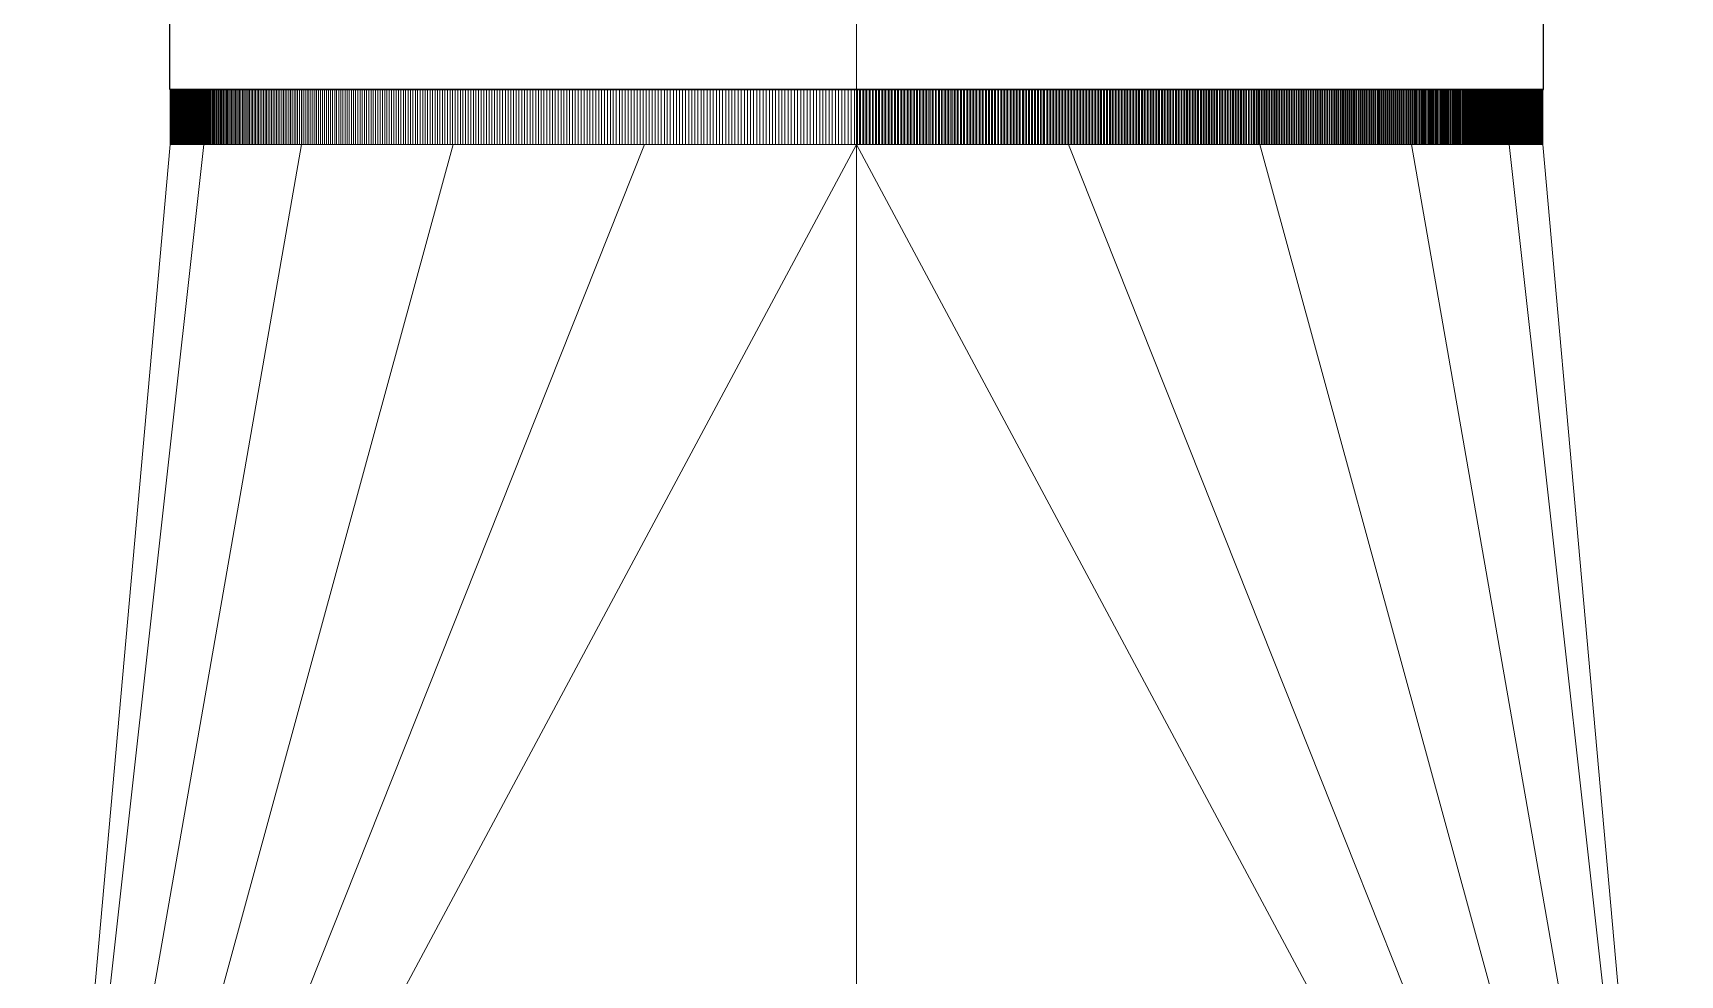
# Model space of a CAD drawing. Extents: x -57174 to 10055, y -18330 to 89882.
# Drawn here: x -30554.8 to -30255, y 73298.4 to 73469.9 of the extents above; entities that cross this region are included whole.
import ezdxf

# ---------------------------------------------------------------- set-up
doc = ezdxf.new("R2010")
doc.units = 0
doc.header["$LTSCALE"] = 50
doc.header["$MEASUREMENT"] = 0
doc.layers.get('0').update_dxf_attribs({"color": 8, "linetype": 'CONTINUOUS'})
doc.layers.add('CAV', color=150, linetype='CONTINUOUS')
doc.layers.add('SUPPLY', color=6, linetype='CONTINUOUS')

# ---------------------------------------------------------------- blocks, each defined once
blk = doc.blocks.new('CAV 250 DIA')
for p, q in [((0, 400), (0, 350)), ((0, 400), (250, 400)), ((250, 400), (250, 350))]:
    blk.add_line(p, q)

msp = doc.modelspace()

# ---------------------------------------------------------------- linework, layer by layer
at = {"layer": 'SUPPLY', "lineweight": 0}
for p, q in [((-30404.89, 73459.63), (-30404.85, 73966.08)), ((-30280.01, 73459.64, 3548.82), (-30529.8, 73459.64, 3548.82))]:
    msp.add_line(p, q, dxfattribs=at)
at = {"layer": 'SUPPLY', "lineweight": 0, "elevation": 3548.82, "flags": 128}
for points in [[(-30529.8, 73459.64), (-30529.8, 73449.62)], [(-30529.77, 73449.62), (-30529.77, 73459.64)], [(-30529.74, 73449.62), (-30529.74, 73459.64)], [(-30529.71, 73459.64), (-30529.71, 73449.62)], [(-30529.68, 73449.62), (-30529.68, 73459.64)], [(-30529.65, 73449.62), (-30529.65, 73459.64)], [(-30529.59, 73459.64), (-30529.59, 73449.62)], [(-30529.56, 73449.62), (-30529.56, 73459.64)], [(-30529.53, 73459.64), (-30529.53, 73449.62)], [(-30529.5, 73449.62), (-30529.5, 73459.64)], [(-30529.44, 73449.62), (-30529.44, 73459.64)], [(-30529.41, 73449.62), (-30529.41, 73459.64)], [(-30529.35, 73449.62), (-30529.35, 73459.64)], [(-30529.29, 73449.62), (-30529.29, 73459.64)], [(-30529.26, 73449.62), (-30529.26, 73459.64)], [(-30529.2, 73449.62), (-30529.2, 73459.64)], [(-30529.15, 73449.62), (-30529.15, 73459.64)], [(-30529.09, 73449.62), (-30529.09, 73459.64)], [(-30529.03, 73449.62), (-30529.03, 73459.64)], [(-30528.94, 73449.62), (-30528.94, 73459.64)], [(-30528.88, 73449.62), (-30528.88, 73459.64)], [(-30528.82, 73449.62), (-30528.82, 73459.64)], [(-30528.73, 73449.62), (-30528.73, 73459.64)], [(-30528.67, 73449.62), (-30528.67, 73459.64)], [(-30528.58, 73449.62), (-30528.58, 73459.64)], [(-30528.5, 73449.62), (-30528.5, 73459.64)], [(-30528.41, 73449.62), (-30528.41, 73459.64)], [(-30528.32, 73449.62), (-30528.32, 73459.64)], [(-30528.23, 73449.62), (-30528.23, 73459.64)], [(-30528.14, 73449.62), (-30528.14, 73459.64)], [(-30528.05, 73449.62), (-30528.05, 73459.64)], [(-30527.96, 73449.62), (-30527.96, 73459.64)], [(-30527.85, 73449.62), (-30527.85, 73459.64)], [(-30527.76, 73449.62), (-30527.76, 73459.64)], [(-30527.64, 73449.62), (-30527.64, 73459.64)], [(-30527.55, 73449.62), (-30527.55, 73459.64)], [(-30527.43, 73449.62), (-30527.43, 73459.64)], [(-30527.31, 73449.62), (-30527.31, 73459.64)], [(-30527.19, 73449.62), (-30527.19, 73459.64)], [(-30527.08, 73449.62), (-30527.08, 73459.64)], [(-30526.96, 73449.62), (-30526.96, 73459.64)], [(-30526.84, 73449.62), (-30526.84, 73459.64)], [(-30526.72, 73449.62), (-30526.72, 73459.64)], [(-30526.57, 73449.62), (-30526.57, 73459.64)], [(-30526.46, 73449.62), (-30526.46, 73459.64)], [(-30526.31, 73449.62), (-30526.31, 73459.64)], [(-30526.19, 73449.62), (-30526.19, 73459.64)], [(-30526.04, 73449.62), (-30526.04, 73459.64)], [(-30525.89, 73449.62), (-30525.89, 73459.64)], [(-30525.75, 73449.62), (-30525.75, 73459.64)], [(-30525.6, 73449.62), (-30525.6, 73459.64)], [(-30525.45, 73449.62), (-30525.45, 73459.64)], [(-30525.3, 73449.62), (-30525.3, 73459.64)], [(-30525.16, 73449.62), (-30525.16, 73459.64)], [(-30525.01, 73449.62), (-30525.01, 73459.64)], [(-30524.83, 73449.62), (-30524.83, 73459.64)], [(-30524.68, 73449.62), (-30524.68, 73459.64)], [(-30524.51, 73449.62), (-30524.51, 73459.64)], [(-30524.33, 73449.62), (-30524.33, 73459.64)], [(-30524.18, 73449.62), (-30524.18, 73459.64)], [(-30524, 73449.62), (-30524, 73459.64)], [(-30523.83, 73449.62), (-30523.83, 73459.64)], [(-30523.65, 73449.62), (-30523.65, 73459.64)], [(-30523.47, 73449.62), (-30523.47, 73459.64)], [(-30523.29, 73449.62), (-30523.29, 73459.64)], [(-30523.12, 73449.62), (-30523.12, 73459.64)], [(-30522.91, 73449.62), (-30522.91, 73459.64)], [(-30522.73, 73449.62), (-30522.73, 73459.64)], [(-30522.52, 73449.62), (-30522.52, 73459.64)], [(-30522.35, 73449.62), (-30522.35, 73459.64)], [(-30522.14, 73449.62), (-30522.14, 73459.64)], [(-30521.93, 73449.62), (-30521.93, 73459.64)], [(-30521.73, 73449.62), (-30521.73, 73459.64)], [(-30521.52, 73449.62), (-30521.52, 73459.64)], [(-30521.31, 73449.62), (-30521.31, 73459.64)], [(-30521.11, 73449.62), (-30521.11, 73459.64)], [(-30520.9, 73449.62), (-30520.9, 73459.64)], [(-30520.69, 73449.62), (-30520.69, 73459.64)], [(-30520.49, 73449.62), (-30520.49, 73459.64)], [(-30520.25, 73449.62), (-30520.25, 73459.64)], [(-30520.04, 73449.62), (-30520.04, 73459.64)], [(-30519.81, 73449.62), (-30519.81, 73459.64)], [(-30519.57, 73449.62), (-30519.57, 73459.64)], [(-30519.36, 73449.62), (-30519.36, 73459.64)], [(-30519.13, 73449.62), (-30519.13, 73459.64)], [(-30518.89, 73449.62), (-30518.89, 73459.64)], [(-30518.65, 73449.62), (-30518.65, 73459.64)], [(-30518.42, 73449.62), (-30518.42, 73459.64)], [(-30518.18, 73449.62), (-30518.18, 73459.64)], [(-30517.91, 73449.62), (-30517.91, 73459.64)], [(-30517.68, 73449.62), (-30517.68, 73459.64)], [(-30517.44, 73449.62), (-30517.44, 73459.64)], [(-30517.18, 73449.62), (-30517.18, 73459.64)], [(-30516.94, 73449.62), (-30516.94, 73459.64)], [(-30516.67, 73449.62), (-30516.67, 73459.64)], [(-30516.41, 73449.62), (-30516.41, 73459.64)], [(-30516.17, 73449.62), (-30516.17, 73459.64)], [(-30515.9, 73449.62), (-30515.9, 73459.64)], [(-30515.64, 73449.62), (-30515.64, 73459.64)], [(-30515.37, 73449.62), (-30515.37, 73459.64)], [(-30515.11, 73449.62), (-30515.11, 73459.64)], [(-30514.81, 73449.62), (-30514.81, 73459.64)], [(-30514.54, 73449.62), (-30514.54, 73459.64)], [(-30514.28, 73449.62), (-30514.28, 73459.64)], [(-30513.98, 73449.62), (-30513.98, 73459.64)], [(-30513.72, 73449.62), (-30513.72, 73459.64)], [(-30513.42, 73449.62), (-30513.42, 73459.64)], [(-30513.13, 73449.62), (-30513.13, 73459.64)], [(-30512.86, 73449.62), (-30512.86, 73459.64)], [(-30512.56, 73449.62), (-30512.56, 73459.64)], [(-30512.27, 73449.62), (-30512.27, 73459.64)], [(-30511.97, 73449.62), (-30511.97, 73459.64)], [(-30511.68, 73449.62), (-30511.68, 73459.64)], [(-30511.38, 73449.62), (-30511.38, 73459.64)], [(-30511.09, 73449.62), (-30511.09, 73459.64)], [(-30510.76, 73449.62), (-30510.76, 73459.64)], [(-30510.47, 73449.62), (-30510.47, 73459.64)], [(-30510.14, 73449.62), (-30510.14, 73459.64)], [(-30509.85, 73449.62), (-30509.85, 73459.64)], [(-30509.52, 73449.62), (-30509.52, 73459.64)], [(-30509.22, 73449.62), (-30509.22, 73459.64)], [(-30508.9, 73449.62), (-30508.9, 73459.64)], [(-30508.57, 73449.62), (-30508.57, 73459.64)], [(-30508.25, 73449.62), (-30508.25, 73459.64)], [(-30507.92, 73449.62), (-30507.92, 73459.64)], [(-30507.6, 73449.62), (-30507.6, 73459.64)], [(-30507.27, 73449.62), (-30507.27, 73459.64)], [(-30506.95, 73449.62), (-30506.95, 73459.64)], [(-30506.62, 73449.62), (-30506.62, 73459.64)], [(-30506.27, 73449.62), (-30506.27, 73459.64)], [(-30505.94, 73449.62), (-30505.94, 73459.64)], [(-30505.62, 73449.62), (-30505.62, 73459.64)], [(-30505.26, 73449.62), (-30505.26, 73459.64)], [(-30504.91, 73449.62), (-30504.91, 73459.64)], [(-30504.58, 73449.62), (-30504.58, 73459.64)], [(-30504.23, 73449.62), (-30504.23, 73459.64)], [(-30503.87, 73449.62), (-30503.87, 73459.64)], [(-30503.52, 73449.62), (-30503.52, 73459.64)], [(-30503.17, 73449.62), (-30503.17, 73459.64)], [(-30502.81, 73449.62), (-30502.81, 73459.64)], [(-30502.46, 73449.62), (-30502.46, 73459.64)], [(-30502.1, 73449.62), (-30502.1, 73459.64)], [(-30501.75, 73449.62), (-30501.75, 73459.64)], [(-30501.36, 73449.62), (-30501.36, 73459.64)], [(-30501.01, 73449.62), (-30501.01, 73459.64)], [(-30500.62, 73449.62), (-30500.62, 73459.64)], [(-30500.27, 73449.62), (-30500.27, 73459.64)], [(-30499.88, 73449.62), (-30499.88, 73459.64)], [(-30499.53, 73449.62), (-30499.53, 73459.64)], [(-30499.15, 73449.62), (-30499.15, 73459.64)], [(-30498.76, 73449.62), (-30498.76, 73459.64)], [(-30498.38, 73449.62), (-30498.38, 73459.64)], [(-30497.99, 73449.62), (-30497.99, 73459.64)], [(-30497.61, 73449.62), (-30497.61, 73459.64)], [(-30497.22, 73449.62), (-30497.22, 73459.64)], [(-30496.84, 73449.62), (-30496.84, 73459.64)], [(-30496.46, 73449.62), (-30496.46, 73459.64)], [(-30496.07, 73449.62), (-30496.07, 73459.64)], [(-30495.66, 73449.62), (-30495.66, 73459.64)], [(-30495.27, 73449.62), (-30495.27, 73459.64)], [(-30494.86, 73449.62), (-30494.86, 73459.64)], [(-30494.48, 73449.62), (-30494.48, 73459.64)], [(-30494.06, 73449.62), (-30494.06, 73459.64)], [(-30493.68, 73449.62), (-30493.68, 73459.64)], [(-30493.26, 73449.62), (-30493.26, 73459.64)], [(-30492.85, 73449.62), (-30492.85, 73459.64)], [(-30492.44, 73449.62), (-30492.44, 73459.64)], [(-30492.02, 73449.62), (-30492.02, 73459.64)], [(-30491.61, 73449.62), (-30491.61, 73459.64)], [(-30491.19, 73449.62), (-30491.19, 73459.64)], [(-30490.78, 73449.62), (-30490.78, 73459.64)], [(-30490.37, 73449.62), (-30490.37, 73459.64)], [(-30489.95, 73449.62), (-30489.95, 73459.64)], [(-30489.54, 73449.62), (-30489.54, 73459.64)], [(-30489.1, 73449.62), (-30489.1, 73459.64)], [(-30488.68, 73449.62), (-30488.68, 73459.64)], [(-30488.24, 73449.62), (-30488.24, 73459.64)], [(-30487.83, 73449.62), (-30487.83, 73459.64)], [(-30487.38, 73449.62), (-30487.38, 73459.64)], [(-30486.97, 73449.62), (-30486.97, 73459.64)], [(-30486.52, 73449.62), (-30486.52, 73459.64)], [(-30486.08, 73449.62), (-30486.08, 73459.64)], [(-30485.64, 73449.62), (-30485.64, 73459.64)], [(-30485.19, 73449.62), (-30485.19, 73459.64)], [(-30484.78, 73449.62), (-30484.78, 73459.64)], [(-30484.34, 73449.62), (-30484.34, 73459.64)], [(-30483.86, 73449.62), (-30483.86, 73459.64)], [(-30483.42, 73449.62), (-30483.42, 73459.64)], [(-30482.98, 73449.62), (-30482.98, 73459.64)], [(-30482.53, 73449.62), (-30482.53, 73459.64)], [(-30482.09, 73449.62), (-30482.09, 73459.64)], [(-30481.62, 73449.62), (-30481.62, 73459.64)], [(-30481.18, 73449.62), (-30481.18, 73459.64)], [(-30480.73, 73449.62), (-30480.73, 73459.64)], [(-30480.26, 73449.62), (-30480.26, 73459.64)], [(-30479.82, 73449.62), (-30479.82, 73459.64)], [(-30479.34, 73449.62), (-30479.34, 73459.64)], [(-30478.87, 73449.62), (-30478.87, 73459.64)], [(-30478.43, 73449.62), (-30478.43, 73459.64)], [(-30477.95, 73449.62), (-30477.95, 73459.64)], [(-30477.48, 73449.62), (-30477.48, 73459.64)], [(-30477.01, 73449.62), (-30477.01, 73459.64)], [(-30476.53, 73449.62), (-30476.53, 73459.64)], [(-30476.06, 73449.62), (-30476.06, 73459.64)], [(-30475.59, 73449.62), (-30475.59, 73459.64)], [(-30475.12, 73449.62), (-30475.12, 73459.64)], [(-30474.64, 73449.62), (-30474.64, 73459.64)], [(-30474.17, 73449.62), (-30474.17, 73459.64)], [(-30473.7, 73449.62), (-30473.7, 73459.64)], [(-30473.19, 73449.62), (-30473.19, 73459.64)], [(-30472.72, 73449.62), (-30472.72, 73459.64)], [(-30472.25, 73449.62), (-30472.25, 73459.64)], [(-30471.75, 73449.62), (-30471.75, 73459.64)], [(-30471.27, 73449.62), (-30471.27, 73459.64)], [(-30470.77, 73449.62), (-30470.77, 73459.64)], [(-30470.3, 73449.62), (-30470.3, 73459.64)], [(-30469.8, 73449.62), (-30469.8, 73459.64)], [(-30469.32, 73449.62), (-30469.32, 73459.64)], [(-30468.82, 73449.62), (-30468.82, 73459.64)], [(-30468.32, 73449.62), (-30468.32, 73459.64)], [(-30467.82, 73449.62), (-30467.82, 73459.64)], [(-30467.34, 73449.62), (-30467.34, 73459.64)], [(-30466.84, 73449.62), (-30466.84, 73459.64)], [(-30466.34, 73449.62), (-30466.34, 73459.64)], [(-30465.84, 73449.62), (-30465.84, 73459.64)], [(-30465.33, 73449.62), (-30465.33, 73459.64)], [(-30464.83, 73449.62), (-30464.83, 73459.64)], [(-30464.33, 73449.62), (-30464.33, 73459.64)], [(-30463.8, 73449.62), (-30463.8, 73459.64)], [(-30463.29, 73449.62), (-30463.29, 73459.64)], [(-30462.79, 73449.62), (-30462.79, 73459.64)], [(-30462.29, 73449.62), (-30462.29, 73459.64)], [(-30461.79, 73449.62), (-30461.79, 73459.64)], [(-30461.25, 73449.62), (-30461.25, 73459.64)], [(-30460.75, 73449.62), (-30460.75, 73459.64)], [(-30460.22, 73449.62), (-30460.22, 73459.64)], [(-30459.72, 73449.62), (-30459.72, 73459.64)], [(-30459.19, 73449.62), (-30459.19, 73459.64)], [(-30458.68, 73449.62), (-30458.68, 73459.64)], [(-30458.15, 73449.62), (-30458.15, 73459.64)], [(-30457.65, 73449.62), (-30457.65, 73459.64)], [(-30457.12, 73449.62), (-30457.12, 73459.64)], [(-30456.58, 73449.62), (-30456.58, 73459.64)], [(-30456.08, 73449.62), (-30456.08, 73459.64)], [(-30455.55, 73449.62), (-30455.55, 73459.64)], [(-30455.02, 73449.62), (-30455.02, 73459.64)], [(-30454.49, 73449.62), (-30454.49, 73459.64)], [(-30453.95, 73449.62), (-30453.95, 73459.64)], [(-30453.42, 73449.62), (-30453.42, 73459.64)], [(-30452.89, 73449.62), (-30452.89, 73459.64)], [(-30452.36, 73449.62), (-30452.36, 73459.64)], [(-30451.83, 73449.62), (-30451.83, 73459.64)], [(-30451.29, 73449.62), (-30451.29, 73459.64)], [(-30450.76, 73449.62), (-30450.76, 73459.64)], [(-30450.23, 73449.62), (-30450.23, 73459.64)], [(-30449.7, 73449.62), (-30449.7, 73459.64)], [(-30449.17, 73449.62), (-30449.17, 73459.64)], [(-30448.63, 73449.62), (-30448.63, 73459.64)], [(-30448.07, 73449.62), (-30448.07, 73459.64)], [(-30447.54, 73449.62), (-30447.54, 73459.64)], [(-30447.01, 73449.62), (-30447.01, 73459.64)], [(-30446.48, 73449.62), (-30446.48, 73459.64)], [(-30445.91, 73449.62), (-30445.91, 73459.64)], [(-30445.38, 73449.62), (-30445.38, 73459.64)], [(-30444.82, 73449.62), (-30444.82, 73459.64)], [(-30444.29, 73449.62), (-30444.29, 73459.64)], [(-30443.73, 73449.62), (-30443.73, 73459.64)], [(-30443.19, 73449.62), (-30443.19, 73459.64)], [(-30442.63, 73449.62), (-30442.63, 73459.64)], [(-30442.1, 73449.62), (-30442.1, 73459.64)], [(-30441.54, 73449.62), (-30441.54, 73459.64)], [(-30441.01, 73449.62), (-30441.01, 73459.64)], [(-30440.45, 73449.62), (-30440.45, 73459.64)], [(-30439.88, 73449.62), (-30439.88, 73459.64)], [(-30439.35, 73449.62), (-30439.35, 73459.64)], [(-30438.79, 73449.62), (-30438.79, 73459.64)], [(-30438.23, 73449.62), (-30438.23, 73459.64)], [(-30437.67, 73449.62), (-30437.67, 73459.64)], [(-30437.14, 73449.62), (-30437.14, 73459.64)], [(-30436.57, 73449.62), (-30436.57, 73459.64)], [(-30436.01, 73449.62), (-30436.01, 73459.64)], [(-30435.45, 73449.62), (-30435.45, 73459.64)], [(-30434.89, 73449.62), (-30434.89, 73459.64)], [(-30434.33, 73449.62), (-30434.33, 73459.64)], [(-30433.77, 73449.62), (-30433.77, 73459.64)], [(-30433.2, 73449.62), (-30433.2, 73459.64)], [(-30432.67, 73449.62), (-30432.67, 73459.64)], [(-30432.11, 73449.62), (-30432.11, 73459.64)], [(-30431.55, 73449.62), (-30431.55, 73459.64)], [(-30430.99, 73449.62), (-30430.99, 73459.64)], [(-30430.4, 73449.62), (-30430.4, 73459.64)], [(-30429.84, 73449.62), (-30429.84, 73459.64)], [(-30429.27, 73449.62), (-30429.27, 73459.64)], [(-30428.71, 73449.62), (-30428.71, 73459.64)], [(-30428.15, 73449.62), (-30428.15, 73459.64)], [(-30427.59, 73449.62), (-30427.59, 73459.64)], [(-30427.03, 73449.62), (-30427.03, 73459.64)], [(-30426.47, 73449.62), (-30426.47, 73459.64)], [(-30425.9, 73449.62), (-30425.9, 73459.64)], [(-30425.31, 73449.62), (-30425.31, 73459.64)], [(-30424.75, 73449.62), (-30424.75, 73459.64)], [(-30424.19, 73449.62), (-30424.19, 73459.64)], [(-30423.63, 73449.62), (-30423.63, 73459.64)], [(-30423.04, 73449.62), (-30423.04, 73459.64)], [(-30422.48, 73449.62), (-30422.48, 73459.64)], [(-30421.91, 73449.62), (-30421.91, 73459.64)], [(-30421.35, 73449.62), (-30421.35, 73459.64)], [(-30420.76, 73449.62), (-30420.76, 73459.64)], [(-30420.2, 73449.62), (-30420.2, 73459.64)], [(-30419.64, 73449.62), (-30419.64, 73459.64)], [(-30419.05, 73449.62), (-30419.05, 73459.64)], [(-30418.49, 73449.62), (-30418.49, 73459.64)], [(-30417.92, 73449.62), (-30417.92, 73459.64)], [(-30417.33, 73449.62), (-30417.33, 73459.64)], [(-30416.77, 73449.62), (-30416.77, 73459.64)], [(-30416.21, 73449.62), (-30416.21, 73459.64)], [(-30415.62, 73449.62), (-30415.62, 73459.64)], [(-30415.06, 73449.62), (-30415.06, 73459.64)], [(-30414.47, 73449.62), (-30414.47, 73459.64)], [(-30413.9, 73449.62), (-30413.9, 73459.64)], [(-30413.34, 73449.62), (-30413.34, 73459.64)], [(-30412.75, 73449.62), (-30412.75, 73459.64)], [(-30412.19, 73449.62), (-30412.19, 73459.64)], [(-30411.6, 73449.62), (-30411.6, 73459.64)], [(-30411.04, 73449.62), (-30411.04, 73459.64)], [(-30410.48, 73449.62), (-30410.48, 73459.64)], [(-30409.88, 73449.62), (-30409.88, 73459.64)], [(-30409.32, 73449.62), (-30409.32, 73459.64)], [(-30408.73, 73449.62), (-30408.73, 73459.64)], [(-30408.17, 73449.62), (-30408.17, 73459.64)], [(-30407.58, 73449.62), (-30407.58, 73459.64)], [(-30407.02, 73449.62), (-30407.02, 73459.64)], [(-30406.43, 73449.62), (-30406.43, 73459.64)], [(-30405.86, 73449.62), (-30405.86, 73459.64)], [(-30405.27, 73449.62), (-30405.27, 73459.64)], [(-30404.92, 73449.62), (-30404.92, 73459.64)], [(-30404.71, 73449.62), (-30404.71, 73459.64)], [(-30404.33, 73449.62), (-30404.33, 73459.64)], [(-30404.15, 73449.62), (-30404.15, 73459.64)], [(-30403.77, 73449.62), (-30403.77, 73459.64)], [(-30403.56, 73449.62), (-30403.56, 73459.64)], [(-30403.18, 73449.62), (-30403.18, 73459.64)], [(-30403, 73449.62), (-30403, 73459.64)], [(-30402.61, 73449.62), (-30402.61, 73459.64)], [(-30402.41, 73449.62), (-30402.41, 73459.64)], [(-30402.02, 73449.62), (-30402.02, 73459.64)], [(-30401.85, 73449.62), (-30401.85, 73459.64)], [(-30401.46, 73449.62), (-30401.46, 73459.64)], [(-30401.25, 73449.62), (-30401.25, 73459.64)], [(-30400.87, 73449.62), (-30400.87, 73459.64)], [(-30400.69, 73449.62), (-30400.69, 73459.64)], [(-30400.31, 73449.62), (-30400.31, 73459.64)], [(-30400.1, 73449.62), (-30400.1, 73459.64)], [(-30399.72, 73449.62), (-30399.72, 73459.64)], [(-30399.54, 73449.62), (-30399.54, 73459.64)], [(-30399.16, 73449.62), (-30399.16, 73459.64)], [(-30398.98, 73449.62), (-30398.98, 73459.64)], [(-30398.59, 73449.62), (-30398.59, 73459.64)], [(-30398.39, 73449.62), (-30398.39, 73459.64)], [(-30398, 73449.62), (-30398, 73459.64)], [(-30397.83, 73449.62), (-30397.83, 73459.64)], [(-30397.44, 73449.62), (-30397.44, 73459.64)], [(-30397.23, 73449.62), (-30397.23, 73459.64)], [(-30396.85, 73449.62), (-30396.85, 73459.64)], [(-30396.67, 73449.62), (-30396.67, 73459.64)], [(-30396.29, 73449.62), (-30396.29, 73459.64)], [(-30396.08, 73449.62), (-30396.08, 73459.64)], [(-30395.7, 73449.62), (-30395.7, 73459.64)], [(-30395.52, 73449.62), (-30395.52, 73459.64)], [(-30395.14, 73449.62), (-30395.14, 73459.64)], [(-30394.96, 73449.62), (-30394.96, 73459.64)], [(-30394.57, 73449.62), (-30394.57, 73459.64)], [(-30394.37, 73449.62), (-30394.37, 73459.64)], [(-30393.98, 73449.62), (-30393.98, 73459.64)], [(-30393.81, 73449.62), (-30393.81, 73459.64)], [(-30393.42, 73449.62), (-30393.42, 73459.64)], [(-30393.21, 73449.62), (-30393.21, 73459.64)], [(-30392.86, 73449.62), (-30392.86, 73459.64)], [(-30392.65, 73449.62), (-30392.65, 73459.64)], [(-30392.27, 73449.62), (-30392.27, 73459.64)], [(-30392.09, 73449.62), (-30392.09, 73459.64)], [(-30391.71, 73449.62), (-30391.71, 73459.64)], [(-30391.5, 73449.62), (-30391.5, 73459.64)], [(-30391.12, 73449.62), (-30391.12, 73459.64)], [(-30390.94, 73449.62), (-30390.94, 73459.64)], [(-30390.55, 73449.62), (-30390.55, 73459.64)], [(-30390.38, 73449.62), (-30390.38, 73459.64)], [(-30389.99, 73449.62), (-30389.99, 73459.64)], [(-30389.79, 73449.62), (-30389.79, 73459.64)], [(-30389.43, 73449.62), (-30389.43, 73459.64)], [(-30389.22, 73449.62), (-30389.22, 73459.64)], [(-30388.84, 73449.62), (-30388.84, 73459.64)], [(-30388.66, 73449.62), (-30388.66, 73459.64)], [(-30388.28, 73449.62), (-30388.28, 73459.64)], [(-30388.07, 73449.62), (-30388.07, 73459.64)], [(-30387.72, 73449.62), (-30387.72, 73459.64)], [(-30387.51, 73449.62), (-30387.51, 73459.64)], [(-30387.13, 73449.62), (-30387.13, 73459.64)], [(-30386.95, 73449.62), (-30386.95, 73459.64)], [(-30386.56, 73449.62), (-30386.56, 73459.64)], [(-30386.39, 73449.62), (-30386.39, 73459.64)], [(-30386, 73449.62), (-30386, 73459.64)], [(-30385.8, 73449.62), (-30385.8, 73459.64)], [(-30385.44, 73449.62), (-30385.44, 73459.64)], [(-30385.23, 73449.62), (-30385.23, 73459.64)], [(-30384.85, 73449.62), (-30384.85, 73459.64)], [(-30384.67, 73449.62), (-30384.67, 73459.64)], [(-30384.29, 73449.62), (-30384.29, 73459.64)], [(-30384.11, 73449.62), (-30384.11, 73459.64)], [(-30383.73, 73449.62), (-30383.73, 73459.64)], [(-30383.55, 73449.62), (-30383.55, 73459.64)], [(-30383.17, 73449.62), (-30383.17, 73459.64)], [(-30382.99, 73449.62), (-30382.99, 73459.64)], [(-30382.6, 73449.62), (-30382.6, 73459.64)], [(-30382.4, 73449.62), (-30382.4, 73459.64)], [(-30382.04, 73449.62), (-30382.04, 73459.64)], [(-30381.84, 73449.62), (-30381.84, 73459.64)], [(-30381.45, 73449.62), (-30381.45, 73459.64)], [(-30381.27, 73449.62), (-30381.27, 73459.64)], [(-30380.89, 73449.62), (-30380.89, 73459.64)], [(-30380.71, 73449.62), (-30380.71, 73459.64)], [(-30380.33, 73449.62), (-30380.33, 73459.64)], [(-30380.15, 73449.62), (-30380.15, 73459.64)], [(-30379.77, 73449.62), (-30379.77, 73459.64)], [(-30379.59, 73449.62), (-30379.59, 73459.64)], [(-30379.2, 73449.62), (-30379.2, 73459.64)], [(-30379.03, 73449.62), (-30379.03, 73459.64)], [(-30378.64, 73449.62), (-30378.64, 73459.64)], [(-30378.47, 73449.62), (-30378.47, 73459.64)], [(-30378.08, 73449.62), (-30378.08, 73459.64)], [(-30377.9, 73449.62), (-30377.9, 73459.64)], [(-30377.52, 73449.62), (-30377.52, 73459.64)], [(-30377.34, 73449.62), (-30377.34, 73459.64)], [(-30376.96, 73449.62), (-30376.96, 73459.64)], [(-30376.78, 73449.62), (-30376.78, 73459.64)], [(-30376.4, 73449.62), (-30376.4, 73459.64)], [(-30376.22, 73449.62), (-30376.22, 73459.64)], [(-30375.84, 73449.62), (-30375.84, 73459.64)], [(-30375.66, 73449.62), (-30375.66, 73459.64)], [(-30375.27, 73449.62), (-30375.27, 73459.64)], [(-30375.1, 73449.62), (-30375.1, 73459.64)], [(-30374.71, 73449.62), (-30374.71, 73459.64)], [(-30374.53, 73449.62), (-30374.53, 73459.64)], [(-30374.18, 73449.62), (-30374.18, 73459.64)], [(-30373.97, 73449.62), (-30373.97, 73459.64)], [(-30373.62, 73449.62), (-30373.62, 73459.64)], [(-30373.41, 73449.62), (-30373.41, 73459.64)], [(-30373.06, 73449.62), (-30373.06, 73459.64)], [(-30372.88, 73449.62), (-30372.88, 73459.64)], [(-30372.5, 73449.62), (-30372.5, 73459.64)], [(-30372.32, 73449.62), (-30372.32, 73459.64)], [(-30371.93, 73449.62), (-30371.93, 73459.64)], [(-30371.76, 73449.62), (-30371.76, 73459.64)], [(-30371.4, 73449.62), (-30371.4, 73459.64)], [(-30371.19, 73449.62), (-30371.19, 73459.64)], [(-30370.84, 73449.62), (-30370.84, 73459.64)], [(-30370.66, 73449.62), (-30370.66, 73459.64)], [(-30370.28, 73449.62), (-30370.28, 73459.64)], [(-30370.1, 73449.62), (-30370.1, 73459.64)], [(-30369.72, 73449.62), (-30369.72, 73459.64)], [(-30369.54, 73449.62), (-30369.54, 73459.64)], [(-30369.19, 73449.62), (-30369.19, 73459.64)], [(-30369.01, 73449.62), (-30369.01, 73459.64)], [(-30368.62, 73449.62), (-30368.62, 73459.64)], [(-30368.45, 73449.62), (-30368.45, 73459.64)], [(-30368.09, 73449.62), (-30368.09, 73459.64)], [(-30367.88, 73449.62), (-30367.88, 73459.64)], [(-30367.53, 73449.62), (-30367.53, 73459.64)], [(-30367.35, 73449.62), (-30367.35, 73459.64)], [(-30366.97, 73449.62), (-30366.97, 73459.64)], [(-30366.79, 73449.62), (-30366.79, 73459.64)], [(-30366.44, 73449.62), (-30366.44, 73459.64)], [(-30366.26, 73449.62), (-30366.26, 73459.64)], [(-30365.87, 73449.62), (-30365.87, 73459.64)], [(-30365.7, 73449.62), (-30365.7, 73459.64)], [(-30365.34, 73449.62), (-30365.34, 73459.64)], [(-30365.17, 73449.62), (-30365.17, 73459.64)], [(-30364.81, 73449.62), (-30364.81, 73459.64)], [(-30364.6, 73449.62), (-30364.6, 73459.64)], [(-30364.25, 73449.62), (-30364.25, 73459.64)], [(-30364.07, 73449.62), (-30364.07, 73459.64)], [(-30363.72, 73449.62), (-30363.72, 73459.64)], [(-30363.54, 73449.62), (-30363.54, 73459.64)], [(-30363.16, 73449.62), (-30363.16, 73459.64)], [(-30362.98, 73449.62), (-30362.98, 73459.64)], [(-30362.62, 73449.62), (-30362.62, 73459.64)], [(-30362.45, 73449.62), (-30362.45, 73459.64)], [(-30362.09, 73449.62), (-30362.09, 73459.64)], [(-30361.91, 73449.62), (-30361.91, 73459.64)], [(-30361.53, 73449.62), (-30361.53, 73459.64)], [(-30361.35, 73449.62), (-30361.35, 73459.64)], [(-30361, 73449.62), (-30361, 73459.64)], [(-30360.82, 73449.62), (-30360.82, 73459.64)], [(-30360.47, 73449.62), (-30360.47, 73459.64)], [(-30360.29, 73449.62), (-30360.29, 73459.64)], [(-30359.93, 73449.62), (-30359.93, 73459.64)], [(-30359.76, 73449.62), (-30359.76, 73459.64)], [(-30359.4, 73449.62), (-30359.4, 73459.64)], [(-30359.22, 73449.62), (-30359.22, 73459.64)], [(-30358.87, 73449.62), (-30358.87, 73459.64)], [(-30358.69, 73449.62), (-30358.69, 73459.64)], [(-30358.34, 73449.62), (-30358.34, 73459.64)], [(-30358.16, 73449.62), (-30358.16, 73459.64)], [(-30357.81, 73449.62), (-30357.81, 73459.64)], [(-30357.63, 73449.62), (-30357.63, 73459.64)], [(-30357.27, 73449.62), (-30357.27, 73459.64)], [(-30357.1, 73449.62), (-30357.1, 73459.64)], [(-30356.74, 73449.62), (-30356.74, 73459.64)], [(-30356.56, 73449.62), (-30356.56, 73459.64)], [(-30356.21, 73449.62), (-30356.21, 73459.64)], [(-30356.03, 73449.62), (-30356.03, 73459.64)], [(-30355.68, 73449.62), (-30355.68, 73459.64)], [(-30355.5, 73449.62), (-30355.5, 73459.64)], [(-30355.15, 73449.62), (-30355.15, 73459.64)], [(-30354.97, 73449.62), (-30354.97, 73459.64)], [(-30354.61, 73449.62), (-30354.61, 73459.64)], [(-30354.44, 73449.62), (-30354.44, 73459.64)], [(-30354.08, 73449.62), (-30354.08, 73459.64)], [(-30353.9, 73449.62), (-30353.9, 73459.64)], [(-30353.58, 73449.62), (-30353.58, 73459.64)], [(-30353.4, 73449.62), (-30353.4, 73459.64)], [(-30353.05, 73449.62), (-30353.05, 73459.64)], [(-30352.87, 73449.62), (-30352.87, 73459.64)], [(-30352.52, 73449.62), (-30352.52, 73459.64)], [(-30352.34, 73449.62), (-30352.34, 73459.64)], [(-30351.98, 73449.62), (-30351.98, 73459.64)], [(-30351.84, 73449.62), (-30351.84, 73459.64)], [(-30351.48, 73449.62), (-30351.48, 73459.64)], [(-30351.3, 73449.62), (-30351.3, 73459.64)], [(-30350.95, 73449.62), (-30350.95, 73459.64)], [(-30350.77, 73449.62), (-30350.77, 73459.64)], [(-30350.45, 73449.62), (-30350.45, 73459.64)], [(-30350.27, 73449.62), (-30350.27, 73459.64)], [(-30349.91, 73449.62), (-30349.91, 73459.64)], [(-30349.74, 73449.62), (-30349.74, 73459.64)], [(-30349.41, 73449.62), (-30349.41, 73459.64)], [(-30349.23, 73449.62), (-30349.23, 73459.64)], [(-30348.88, 73449.62), (-30348.88, 73459.64)], [(-30348.73, 73449.62), (-30348.73, 73459.64)], [(-30348.38, 73449.62), (-30348.38, 73459.64)], [(-30348.2, 73449.62), (-30348.2, 73459.64)], [(-30347.87, 73449.62), (-30347.87, 73459.64)], [(-30347.7, 73449.62), (-30347.7, 73459.64)], [(-30347.34, 73449.62), (-30347.34, 73459.64)], [(-30347.19, 73449.62), (-30347.19, 73459.64)], [(-30346.84, 73449.62), (-30346.84, 73459.64)], [(-30346.66, 73449.62), (-30346.66, 73459.64)], [(-30346.34, 73449.62), (-30346.34, 73459.64)], [(-30346.16, 73449.62), (-30346.16, 73459.64)], [(-30345.84, 73449.62), (-30345.84, 73459.64)], [(-30345.66, 73449.62), (-30345.66, 73459.64)], [(-30345.33, 73449.62), (-30345.33, 73459.64)], [(-30345.16, 73449.62), (-30345.16, 73459.64)], [(-30344.83, 73449.62), (-30344.83, 73459.64)], [(-30344.65, 73449.62), (-30344.65, 73459.64)], [(-30344.33, 73449.62), (-30344.33, 73459.64)], [(-30344.15, 73449.62), (-30344.15, 73459.64)], [(-30343.83, 73449.62), (-30343.83, 73459.64)], [(-30343.65, 73449.62), (-30343.65, 73459.64)], [(-30343.32, 73449.62), (-30343.32, 73459.64)], [(-30343.15, 73449.62), (-30343.15, 73459.64)], [(-30342.82, 73449.62), (-30342.82, 73459.64)], [(-30342.64, 73449.62), (-30342.64, 73459.64)], [(-30342.32, 73449.62), (-30342.32, 73459.64)], [(-30342.14, 73449.62), (-30342.14, 73459.64)], [(-30341.82, 73449.62), (-30341.82, 73459.64)], [(-30341.64, 73449.62), (-30341.64, 73459.64)], [(-30341.31, 73449.62), (-30341.31, 73459.64)], [(-30341.17, 73449.62), (-30341.17, 73459.64)], [(-30340.84, 73449.62), (-30340.84, 73459.64)], [(-30340.66, 73449.62), (-30340.66, 73459.64)], [(-30340.34, 73449.62), (-30340.34, 73459.64)], [(-30340.16, 73449.62), (-30340.16, 73459.64)], [(-30339.84, 73449.62), (-30339.84, 73459.64)], [(-30339.69, 73449.62), (-30339.69, 73459.64)], [(-30339.36, 73449.62), (-30339.36, 73459.64)], [(-30339.19, 73449.62), (-30339.19, 73459.64)], [(-30338.86, 73449.62), (-30338.86, 73459.64)], [(-30338.71, 73449.62), (-30338.71, 73459.64)], [(-30338.39, 73449.62), (-30338.39, 73459.64)], [(-30338.21, 73449.62), (-30338.21, 73459.64)], [(-30337.88, 73449.62), (-30337.88, 73459.64)], [(-30337.74, 73449.62), (-30337.74, 73459.64)], [(-30337.41, 73449.62), (-30337.41, 73459.64)], [(-30337.23, 73449.62), (-30337.23, 73459.64)], [(-30336.91, 73449.62), (-30336.91, 73459.64)], [(-30336.76, 73449.62), (-30336.76, 73459.64)], [(-30336.44, 73449.62), (-30336.44, 73459.64)], [(-30336.29, 73449.62), (-30336.29, 73459.64)], [(-30335.96, 73449.62), (-30335.96, 73459.64)], [(-30335.79, 73449.62), (-30335.79, 73459.64)], [(-30335.49, 73449.62), (-30335.49, 73459.64)], [(-30335.31, 73449.62), (-30335.31, 73459.64)], [(-30335.02, 73449.62), (-30335.02, 73459.64)], [(-30334.84, 73449.62), (-30334.84, 73459.64)], [(-30334.52, 73449.62), (-30334.52, 73459.64)], [(-30334.37, 73449.62), (-30334.37, 73459.64)], [(-30334.04, 73449.62), (-30334.04, 73459.64)], [(-30333.89, 73449.62), (-30333.89, 73459.64)], [(-30333.57, 73449.62), (-30333.57, 73459.64)], [(-30333.42, 73449.62), (-30333.42, 73459.64)], [(-30333.1, 73449.62), (-30333.1, 73459.64)], [(-30332.95, 73449.62), (-30332.95, 73459.64)], [(-30332.65, 73449.62), (-30332.65, 73459.64)], [(-30332.48, 73449.62), (-30332.48, 73459.64)], [(-30332.18, 73449.62), (-30332.18, 73459.64)], [(-30332, 73449.62), (-30332, 73459.64)], [(-30331.71, 73449.62), (-30331.71, 73459.64)], [(-30331.56, 73449.62), (-30331.56, 73459.64)], [(-30331.23, 73449.62), (-30331.23, 73459.64)], [(-30331.09, 73449.62), (-30331.09, 73459.64)], [(-30330.76, 73449.62), (-30330.76, 73459.64)], [(-30330.61, 73449.62), (-30330.61, 73459.64)], [(-30330.32, 73449.62), (-30330.32, 73459.64)], [(-30330.17, 73449.62), (-30330.17, 73459.64)], [(-30329.85, 73449.62), (-30329.85, 73459.64)], [(-30329.7, 73449.62), (-30329.7, 73459.64)], [(-30329.4, 73449.62), (-30329.4, 73459.64)], [(-30329.25, 73449.62), (-30329.25, 73459.64)], [(-30328.93, 73449.62), (-30328.93, 73459.64)], [(-30328.78, 73449.62), (-30328.78, 73459.64)], [(-30328.49, 73449.62), (-30328.49, 73459.64)], [(-30328.34, 73449.62), (-30328.34, 73459.64)], [(-30328.01, 73449.62), (-30328.01, 73459.64)], [(-30327.86, 73449.62), (-30327.86, 73459.64)], [(-30327.57, 73449.62), (-30327.57, 73459.64)], [(-30327.42, 73449.62), (-30327.42, 73459.64)], [(-30327.13, 73449.62), (-30327.13, 73459.64)], [(-30326.98, 73449.62), (-30326.98, 73459.64)], [(-30326.68, 73449.62), (-30326.68, 73459.64)], [(-30326.53, 73449.62), (-30326.53, 73459.64)], [(-30326.24, 73449.62), (-30326.24, 73459.64)], [(-30326.09, 73449.62), (-30326.09, 73459.64)], [(-30325.8, 73449.62), (-30325.8, 73459.64)], [(-30325.62, 73449.62), (-30325.62, 73459.64)], [(-30325.32, 73449.62), (-30325.32, 73459.64)], [(-30325.18, 73449.62), (-30325.18, 73459.64)], [(-30324.91, 73449.62), (-30324.91, 73459.64)], [(-30324.76, 73449.62), (-30324.76, 73459.64)], [(-30324.47, 73449.62), (-30324.47, 73459.64)], [(-30324.32, 73449.62), (-30324.32, 73459.64)], [(-30324.02, 73449.62), (-30324.02, 73459.64)], [(-30323.87, 73449.62), (-30323.87, 73459.64)], [(-30323.58, 73449.62), (-30323.58, 73459.64)], [(-30323.43, 73449.62), (-30323.43, 73459.64)], [(-30323.14, 73449.62), (-30323.14, 73459.64)], [(-30322.99, 73449.62), (-30322.99, 73459.64)], [(-30322.72, 73449.62), (-30322.72, 73459.64)], [(-30322.57, 73449.62), (-30322.57, 73459.64)], [(-30322.28, 73449.62), (-30322.28, 73459.64)], [(-30322.13, 73449.62), (-30322.13, 73459.64)], [(-30321.84, 73449.62), (-30321.84, 73459.64)], [(-30321.72, 73449.62), (-30321.72, 73459.64)], [(-30321.42, 73449.62), (-30321.42, 73459.64)], [(-30321.27, 73449.62), (-30321.27, 73459.64)], [(-30320.98, 73449.62), (-30320.98, 73459.64)], [(-30320.86, 73449.62), (-30320.86, 73459.64)], [(-30320.56, 73449.62), (-30320.56, 73459.64)], [(-30320.42, 73449.62), (-30320.42, 73459.64)], [(-30320.15, 73449.62), (-30320.15, 73459.64)], [(-30320, 73449.62), (-30320, 73459.64)], [(-30319.71, 73449.62), (-30319.71, 73459.64)], [(-30319.59, 73449.62), (-30319.59, 73459.64)], [(-30319.29, 73449.62), (-30319.29, 73459.64)], [(-30319.18, 73449.62), (-30319.18, 73459.64)], [(-30318.88, 73449.62), (-30318.88, 73459.64)], [(-30318.73, 73449.62), (-30318.73, 73459.64)], [(-30318.47, 73449.62), (-30318.47, 73459.64)], [(-30318.32, 73449.62), (-30318.32, 73459.64)], [(-30318.05, 73449.62), (-30318.05, 73459.64)], [(-30317.9, 73449.62), (-30317.9, 73459.64)], [(-30317.64, 73449.62), (-30317.64, 73459.64)], [(-30317.49, 73449.62), (-30317.49, 73459.64)], [(-30317.22, 73449.62), (-30317.22, 73459.64)], [(-30317.11, 73449.62), (-30317.11, 73459.64)], [(-30316.81, 73449.62), (-30316.81, 73459.64)], [(-30316.69, 73449.62), (-30316.69, 73459.64)], [(-30316.43, 73449.62), (-30316.43, 73459.64)], [(-30316.28, 73449.62), (-30316.28, 73459.64)], [(-30316.01, 73449.62), (-30316.01, 73459.64)], [(-30315.86, 73449.62), (-30315.86, 73459.64)], [(-30315.6, 73449.62), (-30315.6, 73459.64)], [(-30315.48, 73449.62), (-30315.48, 73459.64)], [(-30315.21, 73449.62), (-30315.21, 73459.64)], [(-30315.07, 73449.62), (-30315.07, 73459.64)], [(-30314.8, 73449.62), (-30314.8, 73459.64)], [(-30314.68, 73449.62), (-30314.68, 73459.64)], [(-30314.42, 73449.62), (-30314.42, 73459.64)], [(-30314.27, 73449.62), (-30314.27, 73459.64)], [(-30314, 73449.62), (-30314, 73459.64)], [(-30313.88, 73449.62), (-30313.88, 73459.64)], [(-30313.62, 73449.62), (-30313.62, 73459.64)], [(-30313.5, 73449.62), (-30313.5, 73459.64)], [(-30313.23, 73449.62), (-30313.23, 73459.64)], [(-30313.09, 73449.62), (-30313.09, 73459.64)], [(-30312.85, 73449.62), (-30312.85, 73459.64)], [(-30312.7, 73449.62), (-30312.7, 73459.64)], [(-30312.44, 73449.62), (-30312.44, 73459.64)], [(-30312.32, 73449.62), (-30312.32, 73459.64)], [(-30312.05, 73449.62), (-30312.05, 73459.64)], [(-30311.93, 73449.62), (-30311.93, 73459.64)], [(-30311.67, 73449.62), (-30311.67, 73459.64)], [(-30311.55, 73449.62), (-30311.55, 73459.64)], [(-30311.31, 73449.62), (-30311.31, 73459.64)], [(-30311.17, 73449.62), (-30311.17, 73459.64)], [(-30310.93, 73449.62), (-30310.93, 73459.64)], [(-30310.78, 73449.62), (-30310.78, 73459.64)], [(-30310.54, 73449.62), (-30310.54, 73459.64)], [(-30310.43, 73449.62), (-30310.43, 73459.64)], [(-30310.16, 73449.62), (-30310.16, 73459.64)], [(-30310.04, 73449.62), (-30310.04, 73459.64)], [(-30309.81, 73449.62), (-30309.81, 73459.64)], [(-30309.66, 73449.62), (-30309.66, 73459.64)], [(-30309.42, 73449.62), (-30309.42, 73459.64)], [(-30309.3, 73449.62), (-30309.3, 73459.64)], [(-30309.04, 73449.62), (-30309.04, 73459.64)], [(-30308.92, 73449.62), (-30308.92, 73459.64)], [(-30308.68, 73449.62), (-30308.68, 73459.64)], [(-30308.56, 73449.62), (-30308.56, 73459.64)], [(-30308.33, 73449.62), (-30308.33, 73459.64)], [(-30308.21, 73449.62), (-30308.21, 73459.64)], [(-30307.94, 73449.62), (-30307.94, 73459.64)], [(-30307.83, 73449.62), (-30307.83, 73459.64)], [(-30307.59, 73449.62), (-30307.59, 73459.64)], [(-30307.47, 73449.62), (-30307.47, 73459.64)], [(-30307.23, 73449.62), (-30307.23, 73459.64)], [(-30307.12, 73449.62), (-30307.12, 73459.64)], [(-30306.88, 73449.62), (-30306.88, 73459.64)], [(-30306.76, 73449.62), (-30306.76, 73459.64)], [(-30306.52, 73449.62), (-30306.52, 73459.64)], [(-30306.41, 73449.62), (-30306.41, 73459.64)], [(-30306.17, 73449.62), (-30306.17, 73459.64)], [(-30306.05, 73449.62), (-30306.05, 73459.64)], [(-30305.82, 73449.62), (-30305.82, 73459.64)], [(-30305.7, 73449.62), (-30305.7, 73459.64)], [(-30305.46, 73449.62), (-30305.46, 73459.64)], [(-30305.34, 73449.62), (-30305.34, 73459.64)], [(-30305.11, 73449.62), (-30305.11, 73459.64)], [(-30305.02, 73449.62), (-30305.02, 73459.64)], [(-30304.78, 73449.62), (-30304.78, 73459.64)], [(-30304.66, 73449.62), (-30304.66, 73459.64)], [(-30304.43, 73449.62), (-30304.43, 73459.64)], [(-30304.31, 73449.62), (-30304.31, 73459.64)], [(-30304.1, 73449.62), (-30304.1, 73459.64)], [(-30303.98, 73449.62), (-30303.98, 73459.64)], [(-30303.75, 73449.62), (-30303.75, 73459.64)], [(-30303.63, 73449.62), (-30303.63, 73459.64)], [(-30303.42, 73449.62), (-30303.42, 73459.64)], [(-30303.3, 73449.62), (-30303.3, 73459.64)], [(-30303.1, 73449.62), (-30303.1, 73459.64)], [(-30302.98, 73449.62), (-30302.98, 73459.64)], [(-30302.74, 73449.62), (-30302.74, 73459.64)], [(-30302.65, 73449.62), (-30302.65, 73459.64)], [(-30302.42, 73449.62), (-30302.42, 73459.64)], [(-30302.3, 73449.62), (-30302.3, 73459.64)], [(-30302.09, 73449.62), (-30302.09, 73459.64)], [(-30301.97, 73449.62), (-30301.97, 73459.64)], [(-30301.77, 73449.62), (-30301.77, 73459.64)], [(-30301.65, 73449.62), (-30301.65, 73459.64)], [(-30301.44, 73449.62), (-30301.44, 73459.64)], [(-30301.32, 73449.62), (-30301.32, 73459.64)], [(-30301.12, 73449.62), (-30301.12, 73459.64)], [(-30301.03, 73449.62), (-30301.03, 73459.64)], [(-30300.79, 73449.62), (-30300.79, 73459.64)], [(-30300.7, 73449.62), (-30300.7, 73459.64)], [(-30300.5, 73449.62), (-30300.5, 73459.64)], [(-30300.38, 73449.62), (-30300.38, 73459.64)], [(-30300.17, 73449.62), (-30300.17, 73459.64)], [(-30300.08, 73449.62), (-30300.08, 73459.64)], [(-30299.87, 73449.62), (-30299.87, 73459.64)], [(-30299.76, 73449.62), (-30299.76, 73459.64)], [(-30299.55, 73449.62), (-30299.55, 73459.64)], [(-30299.46, 73449.62), (-30299.46, 73459.64)], [(-30299.25, 73449.62), (-30299.25, 73459.64)], [(-30299.14, 73449.62), (-30299.14, 73459.64)], [(-30298.93, 73449.62), (-30298.93, 73459.64)], [(-30298.84, 73449.62), (-30298.84, 73459.64)], [(-30298.63, 73449.62), (-30298.63, 73459.64)], [(-30298.54, 73449.62), (-30298.54, 73459.64)], [(-30298.34, 73449.62), (-30298.34, 73459.64)], [(-30298.22, 73449.62), (-30298.22, 73459.64)], [(-30298.04, 73449.62), (-30298.04, 73459.64)], [(-30297.92, 73449.62), (-30297.92, 73459.64)], [(-30297.75, 73449.62), (-30297.75, 73459.64)], [(-30297.63, 73449.62), (-30297.63, 73459.64)], [(-30297.45, 73449.62), (-30297.45, 73459.64)], [(-30297.33, 73449.62), (-30297.33, 73459.64)], [(-30297.16, 73449.62), (-30297.16, 73459.64)], [(-30297.07, 73449.62), (-30297.07, 73459.64)], [(-30296.86, 73449.62), (-30296.86, 73459.64)], [(-30296.77, 73449.62), (-30296.77, 73459.64)], [(-30296.56, 73449.62), (-30296.56, 73459.64)], [(-30296.48, 73449.62), (-30296.48, 73459.64)], [(-30296.3, 73449.62), (-30296.3, 73459.64)], [(-30296.18, 73449.62), (-30296.18, 73459.64)], [(-30296, 73449.62), (-30296, 73459.64)], [(-30295.91, 73449.62), (-30295.91, 73459.64)], [(-30295.74, 73449.62), (-30295.74, 73459.64)], [(-30295.62, 73449.62), (-30295.62, 73459.64)], [(-30295.44, 73449.62), (-30295.44, 73459.64)], [(-30295.35, 73449.62), (-30295.35, 73459.64)], [(-30295.18, 73449.62), (-30295.18, 73459.64)], [(-30295.09, 73449.62), (-30295.09, 73459.64)], [(-30294.91, 73449.62), (-30294.91, 73459.64)], [(-30294.82, 73449.62), (-30294.82, 73459.64)], [(-30294.61, 73449.62), (-30294.61, 73459.64)], [(-30294.52, 73449.62), (-30294.52, 73459.64)], [(-30294.35, 73449.62), (-30294.35, 73459.64)], [(-30294.26, 73449.62), (-30294.26, 73459.64)], [(-30294.08, 73449.62), (-30294.08, 73459.64)], [(-30293.99, 73449.62), (-30293.99, 73459.64)], [(-30293.82, 73449.62), (-30293.82, 73459.64)], [(-30293.73, 73449.62), (-30293.73, 73459.64)], [(-30293.58, 73449.62), (-30293.58, 73459.64)], [(-30293.49, 73449.62), (-30293.49, 73459.64)], [(-30293.31, 73449.62), (-30293.31, 73459.64)], [(-30293.22, 73449.62), (-30293.22, 73459.64)], [(-30293.05, 73449.62), (-30293.05, 73459.64)], [(-30292.96, 73449.62), (-30292.96, 73459.64)], [(-30292.78, 73449.62), (-30292.78, 73459.64)], [(-30292.72, 73449.62), (-30292.72, 73459.64)], [(-30292.54, 73449.62), (-30292.54, 73459.64)], [(-30292.46, 73449.62), (-30292.46, 73459.64)], [(-30292.28, 73449.62), (-30292.28, 73459.64)], [(-30292.22, 73449.62), (-30292.22, 73459.64)], [(-30292.04, 73449.62), (-30292.04, 73459.64)], [(-30291.95, 73449.62), (-30291.95, 73459.64)], [(-30291.81, 73449.62), (-30291.81, 73459.64)], [(-30291.72, 73449.62), (-30291.72, 73459.64)], [(-30291.57, 73449.62), (-30291.57, 73459.64)], [(-30291.48, 73449.62), (-30291.48, 73459.64)], [(-30291.3, 73449.62), (-30291.3, 73459.64)], [(-30291.24, 73449.62), (-30291.24, 73459.64)], [(-30291.07, 73449.62), (-30291.07, 73459.64)], [(-30291.01, 73449.62), (-30291.01, 73459.64)], [(-30290.83, 73449.62), (-30290.83, 73459.64)], [(-30290.77, 73449.62), (-30290.77, 73459.64)], [(-30290.62, 73449.62), (-30290.62, 73459.64)], [(-30290.53, 73449.62), (-30290.53, 73459.64)], [(-30290.39, 73449.62), (-30290.39, 73459.64)], [(-30290.3, 73449.62), (-30290.3, 73459.64)], [(-30290.15, 73449.62), (-30290.15, 73459.64)], [(-30290.06, 73449.62), (-30290.06, 73459.64)], [(-30289.91, 73449.62), (-30289.91, 73459.64)], [(-30289.86, 73449.62), (-30289.86, 73459.64)], [(-30289.71, 73449.62), (-30289.71, 73459.64)], [(-30289.62, 73449.62), (-30289.62, 73459.64)], [(-30289.47, 73449.62), (-30289.47, 73459.64)], [(-30289.41, 73449.62), (-30289.41, 73459.64)], [(-30289.26, 73449.62), (-30289.26, 73459.64)], [(-30289.18, 73449.62), (-30289.18, 73459.64)], [(-30289.06, 73449.62), (-30289.06, 73459.64)], [(-30288.97, 73449.62), (-30288.97, 73459.64)], [(-30288.82, 73449.62), (-30288.82, 73459.64)], [(-30288.76, 73449.62), (-30288.76, 73459.64)], [(-30288.61, 73449.62), (-30288.61, 73459.64)], [(-30288.55, 73449.62), (-30288.55, 73459.64)], [(-30288.41, 73449.62), (-30288.41, 73459.64)], [(-30288.35, 73449.62), (-30288.35, 73459.64)], [(-30288.2, 73449.62), (-30288.2, 73459.64)], [(-30288.14, 73449.62), (-30288.14, 73459.64)], [(-30287.99, 73449.62), (-30287.99, 73459.64)], [(-30287.93, 73449.62), (-30287.93, 73459.64)], [(-30287.79, 73449.62), (-30287.79, 73459.64)], [(-30287.73, 73449.62), (-30287.73, 73459.64)], [(-30287.61, 73449.62), (-30287.61, 73459.64)], [(-30287.55, 73449.62), (-30287.55, 73459.64)], [(-30287.4, 73449.62), (-30287.4, 73459.64)], [(-30287.34, 73449.62), (-30287.34, 73459.64)], [(-30287.22, 73449.62), (-30287.22, 73459.64)], [(-30287.14, 73449.62), (-30287.14, 73459.64)], [(-30287.02, 73449.62), (-30287.02, 73459.64)], [(-30286.96, 73449.62), (-30286.96, 73459.64)], [(-30286.84, 73449.62), (-30286.84, 73459.64)], [(-30286.78, 73449.62), (-30286.78, 73459.64)], [(-30286.63, 73449.62), (-30286.63, 73459.64)], [(-30286.57, 73449.62), (-30286.57, 73459.64)], [(-30286.46, 73449.62), (-30286.46, 73459.64)], [(-30286.4, 73449.62), (-30286.4, 73459.64)], [(-30286.28, 73449.62), (-30286.28, 73459.64)], [(-30286.22, 73449.62), (-30286.22, 73459.64)], [(-30286.1, 73449.62), (-30286.1, 73459.64)], [(-30286.04, 73449.62), (-30286.04, 73459.64)], [(-30285.92, 73449.62), (-30285.92, 73459.64)], [(-30285.86, 73449.62), (-30285.86, 73459.64)], [(-30285.75, 73449.62), (-30285.75, 73459.64)], [(-30285.69, 73449.62), (-30285.69, 73459.64)], [(-30285.57, 73449.62), (-30285.57, 73459.64)], [(-30285.51, 73449.62), (-30285.51, 73459.64)], [(-30285.42, 73449.62), (-30285.42, 73459.64)], [(-30285.36, 73449.62), (-30285.36, 73459.64)], [(-30285.24, 73449.62), (-30285.24, 73459.64)], [(-30285.19, 73449.62), (-30285.19, 73459.64)], [(-30285.07, 73449.62), (-30285.07, 73459.64)], [(-30285.04, 73449.62), (-30285.04, 73459.64)], [(-30284.92, 73449.62), (-30284.92, 73459.64)], [(-30284.86, 73449.62), (-30284.86, 73459.64)], [(-30284.77, 73449.62), (-30284.77, 73459.64)], [(-30284.71, 73449.62), (-30284.71, 73459.64)], [(-30284.59, 73449.62), (-30284.59, 73459.64)], [(-30284.56, 73449.62), (-30284.56, 73459.64)], [(-30284.45, 73449.62), (-30284.45, 73459.64)], [(-30284.39, 73449.62), (-30284.39, 73459.64)], [(-30284.3, 73449.62), (-30284.3, 73459.64)], [(-30284.24, 73449.62), (-30284.24, 73459.64)], [(-30284.15, 73449.62), (-30284.15, 73459.64)], [(-30284.09, 73449.62), (-30284.09, 73459.64)], [(-30284, 73449.62), (-30284, 73459.64)], [(-30283.97, 73449.62), (-30283.97, 73459.64)], [(-30283.86, 73449.62), (-30283.86, 73459.64)], [(-30283.83, 73449.62), (-30283.83, 73459.64)], [(-30283.74, 73449.62), (-30283.74, 73459.64)], [(-30283.68, 73449.62), (-30283.68, 73459.64)], [(-30283.59, 73449.62), (-30283.59, 73459.64)], [(-30283.53, 73449.62), (-30283.53, 73459.64)], [(-30283.44, 73449.62), (-30283.44, 73459.64)], [(-30283.41, 73449.62), (-30283.41, 73459.64)], [(-30283.32, 73449.62), (-30283.32, 73459.64)], [(-30283.26, 73449.62), (-30283.26, 73459.64)], [(-30283.18, 73449.62), (-30283.18, 73459.64)], [(-30283.15, 73449.62), (-30283.15, 73459.64)], [(-30283.06, 73449.62), (-30283.06, 73459.64)], [(-30283.03, 73449.62), (-30283.03, 73459.64)], [(-30282.94, 73449.62), (-30282.94, 73459.64)], [(-30282.88, 73449.62), (-30282.88, 73459.64)], [(-30282.82, 73449.62), (-30282.82, 73459.64)], [(-30282.76, 73449.62), (-30282.76, 73459.64)], [(-30282.7, 73449.62), (-30282.7, 73459.64)], [(-30282.64, 73449.62), (-30282.64, 73459.64)], [(-30282.58, 73449.62), (-30282.58, 73459.64)], [(-30282.52, 73449.62), (-30282.52, 73459.64)], [(-30282.47, 73449.62), (-30282.47, 73459.64)], [(-30282.41, 73449.62), (-30282.41, 73459.64)], [(-30282.35, 73449.62), (-30282.35, 73459.64)], [(-30282.32, 73449.62), (-30282.32, 73459.64)], [(-30282.23, 73449.62), (-30282.23, 73459.64)], [(-30282.2, 73449.62), (-30282.2, 73459.64)], [(-30282.14, 73449.62), (-30282.14, 73459.64)], [(-30282.08, 73449.62), (-30282.08, 73459.64)], [(-30282.02, 73449.62), (-30282.02, 73459.64)], [(-30281.99, 73449.62), (-30281.99, 73459.64)], [(-30281.93, 73449.62), (-30281.93, 73459.64)], [(-30281.9, 73449.62), (-30281.9, 73459.64)], [(-30281.82, 73449.62), (-30281.82, 73459.64)], [(-30281.79, 73449.62), (-30281.79, 73459.64)], [(-30281.73, 73449.62), (-30281.73, 73459.64)], [(-30281.7, 73449.62), (-30281.7, 73459.64)], [(-30281.64, 73449.62), (-30281.64, 73459.64)], [(-30281.61, 73449.62), (-30281.61, 73459.64)], [(-30281.55, 73449.62), (-30281.55, 73459.64)], [(-30281.52, 73449.62), (-30281.52, 73459.64)], [(-30281.46, 73449.62), (-30281.46, 73459.64)], [(-30281.43, 73449.62), (-30281.43, 73459.64)], [(-30281.37, 73449.62), (-30281.37, 73459.64)], [(-30281.34, 73449.62), (-30281.34, 73459.64)], [(-30281.28, 73449.62), (-30281.28, 73459.64)], [(-30281.25, 73449.62), (-30281.25, 73459.64)], [(-30281.19, 73449.62), (-30281.19, 73459.64)], [(-30281.17, 73449.62), (-30281.17, 73459.64)], [(-30281.14, 73449.62), (-30281.14, 73459.64)], [(-30281.11, 73449.62), (-30281.11, 73459.64)], [(-30281.05, 73449.62), (-30281.05, 73459.64)], [(-30281.02, 73449.62), (-30281.02, 73459.64)], [(-30280.99, 73449.62), (-30280.99, 73459.64)], [(-30280.96, 73449.62), (-30280.96, 73459.64)], [(-30280.9, 73449.62), (-30280.9, 73459.64)], [(-30280.87, 73449.62), (-30280.87, 73459.64)], [(-30280.84, 73449.62), (-30280.84, 73459.64)], [(-30280.81, 73449.62), (-30280.81, 73459.64)], [(-30280.78, 73449.62), (-30280.78, 73459.64)], [(-30280.75, 73449.62), (-30280.75, 73459.64)], [(-30280.72, 73449.62), (-30280.72, 73459.64)], [(-30280.69, 73449.62), (-30280.69, 73459.64)], [(-30280.66, 73449.62), (-30280.66, 73459.64)], [(-30280.63, 73449.62), (-30280.63, 73459.64)], [(-30280.6, 73449.62), (-30280.6, 73459.64)], [(-30280.57, 73449.62), (-30280.57, 73459.64)], [(-30280.54, 73449.62), (-30280.54, 73459.64)], [(-30280.52, 73449.62), (-30280.52, 73459.64)], [(-30280.49, 73449.62), (-30280.49, 73459.64)], [(-30280.46, 73449.62), (-30280.46, 73459.64)], [(-30280.43, 73449.62), (-30280.43, 73459.64)], [(-30280.4, 73449.62), (-30280.4, 73459.64)], [(-30280.37, 73449.62), (-30280.37, 73459.64)], [(-30280.34, 73459.64), (-30280.34, 73449.62)], [(-30280.31, 73449.62), (-30280.31, 73459.64)], [(-30280.28, 73449.62), (-30280.28, 73459.64)], [(-30280.25, 73449.62), (-30280.25, 73459.64)], [(-30280.22, 73459.64), (-30280.22, 73449.62)], [(-30280.19, 73459.64), (-30280.19, 73449.62)], [(-30280.16, 73449.62), (-30280.16, 73459.64)], [(-30280.13, 73459.64), (-30280.13, 73449.62)], [(-30280.1, 73459.64), (-30280.1, 73449.62)], [(-30280.07, 73449.62), (-30280.07, 73459.64)], [(-30280.04, 73449.62), (-30280.04, 73459.64)], [(-30280.01, 73449.62), (-30280.01, 73459.64)], [(-30505.94, 73449.62), (-30554.8, 73169.66), (-30443.49, 73449.62)], [(-30523.71, 73449.62), (-30554.8, 73169.66), (-30478.31, 73449.62)], [(-30280.01, 73449.62), (-30529.8, 73449.62), (-30554.8, 73169.66)], [(-30404.92, 73449.62), (-30554.8, 73169.66), (-30554.8, 73159.64), (-30255.01, 73159.64)], [(-30255.01, 73159.64), (-30255.01, 73169.66), (-30404.92, 73449.62)], [(-30303.86, 73449.62), (-30255.01, 73169.66), (-30366.32, 73449.62)], [(-30286.1, 73449.62), (-30255.01, 73169.66), (-30331.5, 73449.62)], [(-30280.01, 73449.62), (-30255.01, 73169.66)]]:
    msp.add_lwpolyline(points, dxfattribs=at)
at = {"layer": 'SUPPLY', "lineweight": 0}
msp.add_lwpolyline([(-30404.89, 73159.63), (-30404.89, 73459.63)], dxfattribs=at)

# ---------------------------------------------------------------- block references
at = {"layer": 'CAV', "xscale": -1, "rotation": 180}
msp.add_blockref('CAV 250 DIA', (-30529.89, 73859.63, 3003.52), dxfattribs=at)

doc.saveas('drawing.dxf')
